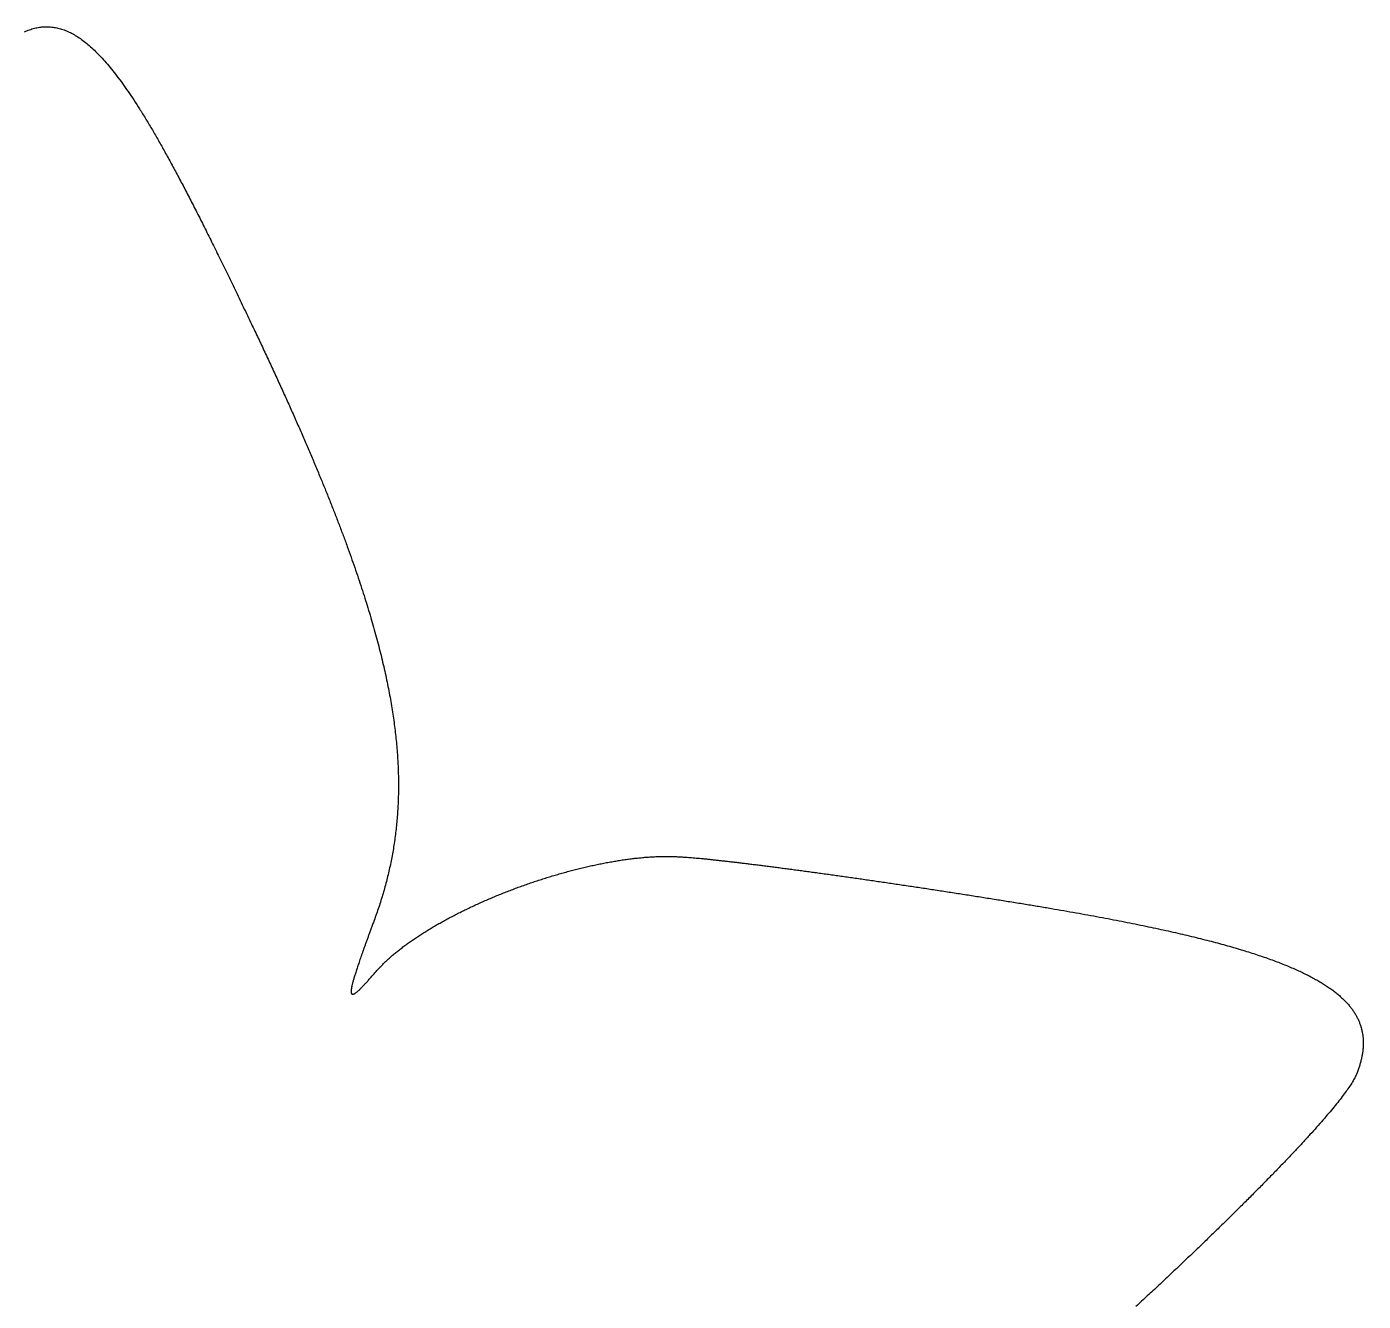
# Model space of a CAD drawing. Extents: x 0.2 to 49.2, y 0.2 to 47.2.
# Drawn here: x 24.72 to 49.25, y 23.78 to 47.17 of the extents above; entities that cross this region are included whole.
import ezdxf

# ---------------------------------------------------------------- set-up
doc = ezdxf.new("R2010")
doc.units = 0
doc.layers.add('Layer_1', color=7, linetype='CONTINUOUS')

msp = doc.modelspace()

# ---------------------------------------------------------------- linework, layer by layer
at = {"layer": 'Layer_1', "color": 7}
for points in [[(24.677466, 47.080614), (24.708296, 47.094514), (24.739006, 47.106914), (24.769626, 47.117614)], [(24.769626, 47.117614), (24.800236, 47.128414), (24.830756, 47.137614), (24.861196, 47.145314)], [(24.861196, 47.145314), (24.891636, 47.153314), (24.922006, 47.159114), (24.952316, 47.163614)], [(24.952316, 47.163614), (24.982626, 47.168614), (25.012876, 47.171614), (25.043096, 47.172614)], [(25.043096, 47.172614), (25.073316, 47.173614), (25.103496, 47.173614), (25.133676, 47.172174)], [(25.133676, 47.172174), (25.163846, 47.170174), (25.194006, 47.167174), (25.224166, 47.162174)], [(25.224166, 47.162174), (25.254336, 47.157174), (25.284506, 47.150874), (25.314706, 47.142874)], [(25.314706, 47.142874), (25.344906, 47.134874), (25.375136, 47.125274), (25.405416, 47.114074)], [(25.405416, 47.114074), (25.435696, 47.102874), (25.466016, 47.090174), (25.496416, 47.075774)], [(25.496416, 47.075774), (25.526816, 47.061474), (25.557276, 47.045574), (25.587836, 47.027974)], [(25.587836, 47.027974), (25.618396, 47.010474), (25.649046, 46.991374), (25.679806, 46.970674)], [(25.679806, 46.970674), (25.710566, 46.949974), (25.741436, 46.927774), (25.772446, 46.903874)], [(25.772446, 46.903874), (25.803456, 46.879974), (25.834586, 46.854574), (25.865886, 46.827474)], [(25.865886, 46.827474), (25.897176, 46.800374), (25.928626, 46.771774), (25.960246, 46.741474)], [(25.960246, 46.741474), (25.991866, 46.711174), (26.023666, 46.679374), (26.055656, 46.645874)], [(26.055656, 46.645874), (26.087646, 46.612374), (26.119836, 46.577374), (26.152236, 46.540664)], [(26.152236, 46.540664), (26.184636, 46.503964), (26.217256, 46.465664), (26.250116, 46.425824)], [(26.250116, 46.425824), (26.282976, 46.385924), (26.316066, 46.344424), (26.349426, 46.301304)], [(26.349426, 46.301304), (26.382786, 46.258204), (26.416396, 46.213504), (26.450285, 46.167104)], [(26.450285, 46.167104), (26.484175, 46.120804), (26.518345, 46.072804), (26.55282, 46.023194)], [(26.55282, 46.023194), (26.58729, 45.973594), (26.62206, 45.922404), (26.657157, 45.869564)], [(26.657157, 45.869564), (26.692247, 45.816764), (26.727667, 45.762274), (26.763421, 45.706184)], [(26.763421, 45.706184), (26.799181, 45.650084), (26.835281, 45.592384), (26.871739, 45.533044)], [(26.871739, 45.533044), (26.908199, 45.473744), (26.945029, 45.412714), (26.982235, 45.350104)], [(26.982235, 45.350104), (27.019445, 45.287504), (27.057035, 45.223254), (27.095035, 45.157364)], [(27.095035, 45.157364), (27.133035, 45.091464), (27.171435, 45.023964), (27.210265, 44.954804)], [(27.210265, 44.954804), (27.249095, 44.885604), (27.288345, 44.814834), (27.32805, 44.742384)], [(27.32805, 44.742384), (27.36775, 44.669984), (27.4079, 44.595844), (27.448516, 44.520104)], [(27.448516, 44.520104), (27.489136, 44.444404), (27.530216, 44.366974), (27.571788, 44.287934)], [(27.571788, 44.287934), (27.613358, 44.208934), (27.655418, 44.128194), (27.697993, 44.045854)], [(27.697993, 44.045854), (27.740563, 43.963554), (27.783643, 43.879504), (27.827255, 43.793844)], [(27.827255, 43.793844), (27.870865, 43.708144), (27.915005, 43.620864), (27.9597, 43.531884)], [(27.9597, 43.531884), (28.00439, 43.442884), (28.04964, 43.352264), (28.095454, 43.259954)], [(28.095454, 43.259954), (28.141274, 43.167654), (28.187664, 43.073684), (28.234642, 42.978044)], [(28.234642, 42.978044), (28.281622, 42.882444), (28.329202, 42.785094), (28.377391, 42.686114)], [(28.377391, 42.686114), (28.425581, 42.587114), (28.474381, 42.486484), (28.523824, 42.384164)], [(28.523824, 42.384164), (28.573264, 42.281834), (28.623334, 42.177834), (28.674069, 42.072154)], [(28.674069, 42.072154), (28.724799, 41.966484), (28.776186, 41.859124), (28.82825, 41.750084)], [(28.82825, 41.750084), (28.87014, 41.662384), (28.91152, 41.575314), (28.952377, 41.488984)], [(28.952377, 41.488984), (28.993237, 41.402684), (29.033587, 41.317004), (29.073413, 41.232054)], [(29.073413, 41.232054), (29.113243, 41.147054), (29.152563, 41.062824), (29.19137, 40.979234)], [(29.19137, 40.979234), (29.23018, 40.895634), (29.26847, 40.812714), (29.306263, 40.730454)], [(29.306263, 40.730454), (29.344053, 40.648154), (29.381333, 40.566594), (29.418103, 40.485654)], [(29.418103, 40.485654), (29.454873, 40.404754), (29.491143, 40.324424), (29.526905, 40.244774)], [(29.526905, 40.244774), (29.562665, 40.165074), (29.597925, 40.086114), (29.632682, 40.007734)], [(29.632682, 40.007734), (29.667442, 39.929334), (29.701692, 39.851614), (29.735447, 39.774494)], [(29.735447, 39.774494), (29.769197, 39.697394), (29.802457, 39.620864), (29.835217, 39.544964)], [(29.835217, 39.544964), (29.867977, 39.469064), (29.900237, 39.393784), (29.931997, 39.319094)], [(29.931997, 39.319094), (29.963757, 39.244394), (29.995027, 39.170324), (30.025807, 39.096824)], [(30.025807, 39.096824), (30.056587, 39.023324), (30.086867, 38.950404), (30.116657, 38.878074)], [(30.116657, 38.878074), (30.146447, 38.805774), (30.175747, 38.733984), (30.204557, 38.662784)], [(30.204557, 38.662784), (30.233367, 38.591584), (30.261697, 38.520974), (30.289527, 38.450904)], [(30.289527, 38.450904), (30.317367, 38.380804), (30.344717, 38.311324), (30.371577, 38.242354)], [(30.371577, 38.242354), (30.398447, 38.173354), (30.424827, 38.104964), (30.450727, 38.037074)], [(30.450727, 38.037074), (30.476627, 37.969174), (30.502047, 37.901834), (30.526987, 37.835004)], [(30.526987, 37.835004), (30.551927, 37.768204), (30.576387, 37.701864), (30.600367, 37.636064)], [(30.600367, 37.636064), (30.624347, 37.570264), (30.647847, 37.504994), (30.670877, 37.440214)], [(30.670877, 37.440214), (30.693907, 37.375414), (30.716457, 37.311154), (30.738537, 37.247374)], [(30.738537, 37.247374), (30.760617, 37.183574), (30.782217, 37.120284), (30.803357, 37.057474)], [(30.803357, 37.057474), (30.824497, 36.994674), (30.845157, 36.932324), (30.865347, 36.870464)], [(30.865347, 36.870464), (30.885547, 36.808564), (30.905267, 36.747204), (30.924527, 36.686274)], [(30.924527, 36.686274), (30.943787, 36.625374), (30.962577, 36.564854), (30.980907, 36.504834)], [(30.980907, 36.504834), (30.999237, 36.444834), (31.017097, 36.385224), (31.034507, 36.326084)], [(31.034507, 36.326084), (31.051907, 36.266984), (31.068847, 36.208234), (31.085327, 36.149964)], [(31.085327, 36.149964), (31.101807, 36.091664), (31.117827, 36.033834), (31.133397, 35.976404)], [(31.133397, 35.976404), (31.148957, 35.919004), (31.164067, 35.861944), (31.178717, 35.805334)], [(31.178717, 35.805334), (31.193367, 35.748734), (31.207567, 35.692514), (31.221307, 35.636704)], [(31.221307, 35.636704), (31.235047, 35.580904), (31.248337, 35.525474), (31.261177, 35.470434)], [(31.261177, 35.470434), (31.274017, 35.415434), (31.286397, 35.360754), (31.298337, 35.306474)], [(31.298337, 35.306474), (31.310277, 35.252174), (31.321767, 35.198294), (31.332807, 35.144754)], [(31.332807, 35.144754), (31.343847, 35.091254), (31.354447, 35.038034), (31.364597, 34.985204)], [(31.364597, 34.985204), (31.374747, 34.932404), (31.384457, 34.879904), (31.393717, 34.827764)], [(31.393717, 34.827764), (31.403017, 34.775664), (31.411807, 34.723834), (31.420187, 34.672374)], [(31.420187, 34.672374), (31.428587, 34.620874), (31.436517, 34.569774), (31.444017, 34.518964)], [(31.444017, 34.518964), (31.451517, 34.468164), (31.458587, 34.417654), (31.465217, 34.367464)], [(31.465217, 34.367464), (31.471817, 34.317264), (31.478047, 34.267404), (31.483807, 34.217824)], [(31.483807, 34.217824), (31.489607, 34.168224), (31.494897, 34.118924), (31.499797, 34.069964)], [(31.499797, 34.069964), (31.504697, 34.020964), (31.509197, 33.972264), (31.513197, 33.923834)], [(31.513197, 33.923834), (31.517197, 33.875434), (31.520797, 33.827234), (31.524027, 33.779364)], [(31.524027, 33.779364), (31.527227, 33.731464), (31.529927, 33.683864), (31.532327, 33.636484)], [(31.532327, 33.636484), (31.534627, 33.589084), (31.536527, 33.541984), (31.538027, 33.495134)], [(31.538027, 33.495134), (31.539527, 33.448234), (31.540527, 33.401634), (31.541227, 33.355244)], [(31.541899, 33.216764), (31.541705, 33.170864), (31.541093, 33.125064), (31.540099, 33.079614)], [(31.541227, 33.355244), (31.54187, 33.308844), (31.542094, 33.262644), (31.541899, 33.216764)], [(31.535799, 32.943734), (31.533899, 32.898634), (31.531699, 32.853734), (31.528999, 32.809064)], [(31.540099, 33.079614), (31.539099, 33.034114), (31.537599, 32.988814), (31.535799, 32.943734)], [(31.519699, 32.675544), (31.516199, 32.631244), (31.512299, 32.587044), (31.507969, 32.543094)], [(31.528999, 32.809064), (31.526299, 32.764364), (31.523199, 32.719864), (31.519699, 32.675544)], [(31.493799, 32.411664), (31.488699, 32.368064), (31.483139, 32.324564), (31.477209, 32.281174)], [(31.507969, 32.543094), (31.503669, 32.499094), (31.498969, 32.455294), (31.493799, 32.411664)], [(31.458199, 32.151574), (31.451499, 32.108474), (31.444329, 32.065574), (31.436789, 32.022804)], [(31.477209, 32.281174), (31.471309, 32.237874), (31.464939, 32.194674), (31.458199, 32.151574)], [(31.412989, 31.894774), (31.404689, 31.852174), (31.395939, 31.809774), (31.386819, 31.767444)], [(31.436789, 32.022804), (31.429289, 31.980004), (31.421319, 31.937304), (31.412989, 31.894774)], [(35.671774, 31.882754), (35.703314, 31.887754), (35.734694, 31.891754), (35.765914, 31.895754)], [(35.765914, 31.895754), (35.797134, 31.899754), (35.828194, 31.903754), (35.859074, 31.907254)], [(35.859074, 31.907254), (35.889964, 31.911254), (35.920664, 31.914254), (35.951194, 31.917354)], [(35.951194, 31.917354), (35.981714, 31.920354), (36.012054, 31.923354), (36.042194, 31.926354)], [(36.042194, 31.926354), (36.072334, 31.929354), (36.102274, 31.931354), (36.132004, 31.933354)], [(36.132004, 31.933354), (36.161734, 31.935354), (36.191254, 31.937354), (36.220554, 31.938354)], [(36.220554, 31.938354), (36.249854, 31.940354), (36.278924, 31.941354), (36.307774, 31.942354)], [(36.307774, 31.942354), (36.336614, 31.943354), (36.365224, 31.944354), (36.393594, 31.944354)], [(36.393594, 31.944354), (36.421954, 31.944844), (36.450074, 31.945054), (36.477944, 31.944984)], [(36.477944, 31.944984), (36.505804, 31.944924), (36.533414, 31.944574), (36.560754, 31.943984)], [(36.560754, 31.943984), (36.588094, 31.943354), (36.615164, 31.941984), (36.641954, 31.940984)], [(36.641954, 31.940984), (36.654584, 31.940424), (36.667724, 31.939984), (36.681354, 31.938984)], [(36.681354, 31.938984), (36.694994, 31.938244), (36.709124, 31.936984), (36.723744, 31.936984)], [(36.723744, 31.936984), (36.738364, 31.936074), (36.753484, 31.934984), (36.769074, 31.933984)], [(36.769074, 31.933984), (36.784674, 31.932984), (36.800744, 31.931984), (36.817294, 31.930984)], [(36.817294, 31.930984), (36.833844, 31.929984), (36.850864, 31.927984), (36.868354, 31.926984)], [(36.868354, 31.926984), (36.885844, 31.925984), (36.903794, 31.923984), (36.922194, 31.922984)], [(36.922194, 31.922984), (36.940604, 31.920984), (36.959464, 31.919984), (36.978774, 31.917984)], [(36.978774, 31.917984), (36.998084, 31.915984), (37.017844, 31.913984), (37.038034, 31.912984)], [(37.038034, 31.912984), (37.058224, 31.910984), (37.078864, 31.908984), (37.099924, 31.906984)], [(37.099924, 31.906984), (37.120984, 31.904984), (37.142484, 31.902984), (37.164394, 31.900984)], [(37.164394, 31.900984), (37.186304, 31.898984), (37.208644, 31.896984), (37.231394, 31.893984)], [(37.231394, 31.893984), (37.254144, 31.891984), (37.277304, 31.888984), (37.300864, 31.886984)], [(31.386819, 31.767444), (31.377719, 31.725144), (31.368189, 31.682844), (31.358289, 31.640744)], [(34.491182, 31.623454), (34.524672, 31.633454), (34.558152, 31.642554), (34.591607, 31.651754)], [(34.591607, 31.651754), (34.625067, 31.660754), (34.658497, 31.670054), (34.691894, 31.678954)], [(34.691894, 31.678954), (34.725294, 31.687954), (34.758654, 31.696554), (34.791974, 31.704954)], [(34.791974, 31.704954), (34.825294, 31.712954), (34.858564, 31.721754), (34.891774, 31.729854)], [(34.891774, 31.729854), (34.924984, 31.737854), (34.958144, 31.745854), (34.991224, 31.753454)], [(34.991224, 31.753454), (35.024314, 31.761454), (35.057324, 31.768554), (35.090264, 31.775854)], [(35.090264, 31.775854), (35.123194, 31.782854), (35.156054, 31.790154), (35.188814, 31.796954)], [(35.188814, 31.796954), (35.221574, 31.803954), (35.254244, 31.810354), (35.286804, 31.816854)], [(35.286804, 31.816854), (35.319364, 31.822854), (35.351824, 31.829454), (35.384164, 31.835354)], [(35.384164, 31.835354), (35.416504, 31.841354), (35.448734, 31.847054), (35.480824, 31.852554)], [(35.480824, 31.852554), (35.512924, 31.857554), (35.544884, 31.863354), (35.576714, 31.868354)], [(35.576714, 31.868354), (35.608544, 31.873354), (35.640234, 31.878354), (35.671774, 31.882754)], [(37.300864, 31.886984), (37.324424, 31.884984), (37.348394, 31.881984), (37.372764, 31.878984)], [(37.372764, 31.878984), (37.397124, 31.875984), (37.421894, 31.873984), (37.447034, 31.870984)], [(37.447034, 31.870984), (37.472184, 31.867984), (37.497714, 31.864984), (37.523634, 31.861984)], [(37.523634, 31.861984), (37.549544, 31.858984), (37.575844, 31.855984), (37.602504, 31.852984)], [(37.602504, 31.852984), (37.629164, 31.849984), (37.656194, 31.846984), (37.683594, 31.843984)], [(37.683594, 31.843984), (37.710984, 31.840984), (37.738744, 31.837984), (37.766854, 31.833984)], [(37.766854, 31.833984), (37.794964, 31.830984), (37.823424, 31.826984), (37.852224, 31.823784)], [(37.852224, 31.823784), (37.881034, 31.820784), (37.910174, 31.816784), (37.939664, 31.813184)], [(37.939664, 31.813184), (37.969154, 31.809184), (37.998974, 31.806184), (38.029114, 31.802284)], [(38.029114, 31.802284), (38.059264, 31.798284), (38.089734, 31.795284), (38.120534, 31.790984)], [(38.120534, 31.790984), (38.151324, 31.786984), (38.182444, 31.782984), (38.213864, 31.779284)], [(38.213864, 31.779284), (38.245284, 31.775284), (38.277024, 31.771284), (38.309054, 31.767184)], [(38.309054, 31.767184), (38.341084, 31.763184), (38.373424, 31.759184), (38.406054, 31.754784)], [(38.406054, 31.754784), (38.438684, 31.750784), (38.471604, 31.746784), (38.504814, 31.742084)], [(38.504814, 31.742084), (38.538024, 31.738084), (38.571514, 31.733084), (38.605278, 31.728984)], [(38.605278, 31.728984), (38.639048, 31.724984), (38.673088, 31.719984), (38.707396, 31.715584)], [(38.707396, 31.715584), (38.741706, 31.710584), (38.776286, 31.706584), (38.811119, 31.701784)], [(38.811119, 31.701784), (38.845959, 31.696784), (38.881049, 31.692784), (38.916393, 31.687684)], [(38.916393, 31.687684), (38.951733, 31.682684), (38.987333, 31.677684), (39.023169, 31.673284)], [(39.023169, 31.673284), (39.059009, 31.668284), (39.095089, 31.663284), (39.131395, 31.658584)], [(39.131395, 31.658584), (39.167705, 31.653584), (39.204245, 31.648584), (39.241019, 31.643584)], [(31.327409, 31.514604), (31.316729, 31.472604), (31.305659, 31.430804), (31.294199, 31.388964)], [(31.358289, 31.640744), (31.348389, 31.598644), (31.338089, 31.556544), (31.327409, 31.514604)], [(33.790252, 31.395854), (33.823332, 31.407854), (33.856472, 31.419654), (33.889672, 31.431354)], [(33.889672, 31.431354), (33.922872, 31.443054), (33.956142, 31.454554), (33.989452, 31.465854)], [(33.989452, 31.465854), (34.022762, 31.477154), (34.056122, 31.488354), (34.089512, 31.499454)], [(34.089512, 31.499454), (34.122902, 31.510454), (34.156332, 31.521354), (34.189785, 31.532054)], [(34.189785, 31.532054), (34.223235, 31.542754), (34.256715, 31.553254), (34.290201, 31.563554)], [(34.290201, 31.563554), (34.323691, 31.573854), (34.357191, 31.584054), (34.39069, 31.594054)], [(34.39069, 31.594054), (34.42419, 31.604054), (34.45769, 31.613854), (34.491182, 31.623454)], [(39.241019, 31.643584), (39.277789, 31.638584), (39.314779, 31.633384), (39.35199, 31.628284)], [(39.35199, 31.628284), (39.3892, 31.623284), (39.42662, 31.617984), (39.464256, 31.612684)], [(39.464256, 31.612684), (39.501886, 31.607684), (39.539726, 31.602184), (39.577767, 31.596784)], [(39.577767, 31.596784), (39.615807, 31.591784), (39.654047, 31.586084), (39.692471, 31.580684)], [(39.692471, 31.580684), (39.730901, 31.575684), (39.769521, 31.569784), (39.808316, 31.564284)], [(39.808316, 31.564284), (39.847116, 31.559284), (39.886096, 31.553184), (39.925252, 31.547684)], [(39.925252, 31.547684), (39.964402, 31.541684), (40.003732, 31.536484), (40.043226, 31.530784)], [(40.043226, 31.530784), (40.082716, 31.524784), (40.122376, 31.519384), (40.162188, 31.513684)], [(40.162188, 31.513684), (40.201998, 31.507684), (40.241968, 31.502184), (40.282086, 31.496284)], [(40.282086, 31.496284), (40.322206, 31.490284), (40.362466, 31.484584), (40.402868, 31.478684)], [(40.402868, 31.478684), (40.443268, 31.472684), (40.483808, 31.466884), (40.524484, 31.460884)], [(40.524484, 31.460884), (40.565154, 31.454884), (40.605954, 31.448884), (40.646883, 31.442884)], [(40.646883, 31.442884), (40.687803, 31.436884), (40.728853, 31.430784), (40.770011, 31.424584)], [(40.770011, 31.424584), (40.811171, 31.418584), (40.852441, 31.412284), (40.89382, 31.406184)], [(40.89382, 31.406184), (40.9352, 31.400184), (40.97668, 31.393784), (41.018256, 31.387584)], [(31.258669, 31.263754), (31.246439, 31.222054), (31.233829, 31.180454), (31.220829, 31.138914)], [(31.294199, 31.388964), (31.282739, 31.347164), (31.270899, 31.305464), (31.258669, 31.263754)], [(33.110082, 31.123454), (33.141592, 31.137354), (33.173262, 31.151054), (33.205062, 31.164754)], [(33.205062, 31.164754), (33.236872, 31.178354), (33.268812, 31.191954), (33.300892, 31.205254)], [(33.300892, 31.205254), (33.332962, 31.218654), (33.365172, 31.231854), (33.397492, 31.245054)], [(33.397492, 31.245054), (33.429812, 31.258154), (33.462252, 31.271154), (33.494802, 31.284054)], [(33.494802, 31.284054), (33.527342, 31.296954), (33.560002, 31.309654), (33.592742, 31.322154)], [(33.592742, 31.322154), (33.625492, 31.334754), (33.658322, 31.347154), (33.691252, 31.359454)], [(33.691252, 31.359454), (33.724172, 31.371754), (33.757182, 31.383854), (33.790252, 31.395854)], [(41.018256, 31.387584), (41.059836, 31.381584), (41.101506, 31.375084), (41.143269, 31.368784)], [(41.143269, 31.368784), (41.185029, 31.362784), (41.226879, 31.356084), (41.268807, 31.349784)], [(41.268807, 31.349784), (41.310737, 31.343784), (41.352747, 31.336984), (41.394819, 31.330584)], [(41.394819, 31.330584), (41.436899, 31.324584), (41.479039, 31.317684), (41.521253, 31.311184)], [(41.521253, 31.311184), (41.563463, 31.305184), (41.605733, 31.298184), (41.648059, 31.291684)], [(41.648059, 31.291684), (41.690379, 31.284684), (41.732759, 31.278584), (41.775185, 31.271984)], [(41.775185, 31.271984), (41.817605, 31.264984), (41.860075, 31.258784), (41.902579, 31.252184)], [(41.902579, 31.252184), (41.945079, 31.245184), (41.987619, 31.238884), (42.03019, 31.232184)], [(42.03019, 31.232184), (42.07276, 31.225184), (42.11535, 31.218784), (42.157967, 31.212084)], [(42.157967, 31.212084), (42.200577, 31.205084), (42.243217, 31.198684), (42.285859, 31.191884)], [(42.285859, 31.191884), (42.328499, 31.184884), (42.371159, 31.178384), (42.413813, 31.171584)], [(42.413813, 31.171584), (42.456473, 31.164584), (42.499133, 31.157984), (42.541779, 31.151184)], [(31.180699, 31.014374), (31.166939, 30.972874), (31.152799, 30.931474), (31.138289, 30.890084)], [(31.220829, 31.138914), (31.207829, 31.097314), (31.194449, 31.055814), (31.180699, 31.014374)], [(32.650292, 30.906754), (32.679992, 30.921754), (32.709892, 30.936654), (32.740002, 30.951354)], [(32.740002, 30.951354), (32.770112, 30.966154), (32.800412, 30.980854), (32.830902, 30.995354)], [(32.830902, 30.995354), (32.861392, 31.009954), (32.892072, 31.024354), (32.922932, 31.038754)], [(32.922932, 31.038754), (32.953792, 31.053054), (32.984822, 31.067354), (33.016012, 31.081454)], [(33.016012, 31.081454), (33.047212, 31.095554), (33.078572, 31.109554), (33.110082, 31.123454)], [(42.541779, 31.151184), (42.584429, 31.144184), (42.627079, 31.137484), (42.669706, 31.130684)], [(42.669706, 31.130684), (42.712336, 31.123684), (42.754946, 31.116984), (42.797541, 31.110084)], [(42.797541, 31.110084), (42.840131, 31.103084), (42.882701, 31.096284), (42.925235, 31.089384)], [(42.925235, 31.089384), (42.967765, 31.082384), (43.010275, 31.075584), (43.052734, 31.068584)], [(43.052734, 31.068584), (43.133324, 31.055384), (43.21302, 31.042184), (43.291832, 31.029084)], [(43.291832, 31.029084), (43.370642, 31.015984), (43.448571, 31.002784), (43.525618, 30.989684)], [(43.525618, 30.989684), (43.602668, 30.976584), (43.678833, 30.963484), (43.754128, 30.950384)], [(43.754128, 30.950384), (43.829418, 30.937284), (43.903843, 30.924184), (43.977397, 30.911084)], [(43.977397, 30.911084), (44.050947, 30.897984), (44.123636, 30.884884), (44.19546, 30.871784)], [(31.067479, 30.695164), (31.058879, 30.671864), (31.050479, 30.648964), (31.042179, 30.626364)], [(31.093609, 30.765964), (31.084809, 30.741964), (31.076049, 30.718364), (31.067479, 30.695164)], [(31.138289, 30.890084), (31.123769, 30.848684), (31.108879, 30.807284), (31.093609, 30.765964)], [(32.141072, 30.627554), (32.167822, 30.643554), (32.194842, 30.659454), (32.222132, 30.675354)], [(32.222132, 30.675354), (32.249422, 30.691254), (32.276992, 30.706954), (32.304812, 30.722654)], [(32.304812, 30.722654), (32.332632, 30.738354), (32.360712, 30.753954), (32.389042, 30.769454)], [(32.389042, 30.769454), (32.417372, 30.784954), (32.445942, 30.800454), (32.474742, 30.815754)], [(32.474742, 30.815754), (32.503552, 30.831154), (32.532592, 30.846354), (32.561852, 30.861554)], [(32.561852, 30.861554), (32.591112, 30.876754), (32.620602, 30.891854), (32.650292, 30.906754)], [(44.19546, 30.871784), (44.26729, 30.858684), (44.338247, 30.845584), (44.408354, 30.832584)], [(44.408354, 30.832584), (44.478464, 30.819484), (44.547713, 30.806384), (44.616115, 30.793284)], [(44.616115, 30.793284), (44.684515, 30.780184), (44.752068, 30.767084), (44.818777, 30.753984)], [(44.818777, 30.753984), (44.885487, 30.740884), (44.951349, 30.727784), (45.016376, 30.714684)], [(45.016376, 30.714684), (45.081406, 30.701584), (45.145591, 30.688484), (45.208948, 30.675284)], [(45.208948, 30.675284), (45.272308, 30.662184), (45.33483, 30.648984), (45.396529, 30.635884)], [(30.971299, 30.432464), (30.963799, 30.411964), (30.956519, 30.391764), (30.949339, 30.371964)], [(30.994089, 30.495064), (30.986389, 30.473864), (30.978749, 30.453064), (30.971299, 30.432464)], [(31.017719, 30.559664), (31.009719, 30.537764), (31.001829, 30.516264), (30.994089, 30.495064)], [(31.042179, 30.626364), (31.033879, 30.603764), (31.025729, 30.581564), (31.017719, 30.559664)], [(31.762452, 30.382854), (31.786092, 30.399454), (31.810072, 30.415954), (31.834382, 30.432454)], [(31.834382, 30.432454), (31.858692, 30.448954), (31.883332, 30.465454), (31.908282, 30.481754)], [(31.908282, 30.481754), (31.933232, 30.498154), (31.958502, 30.514454), (31.984072, 30.530754)], [(31.984072, 30.530754), (32.009642, 30.547054), (32.035522, 30.563254), (32.061692, 30.579354)], [(32.061692, 30.579354), (32.087862, 30.595454), (32.114322, 30.611554), (32.141072, 30.627554)], [(45.396529, 30.635884), (45.458229, 30.622684), (45.5191, 30.609584), (45.579153, 30.596384)], [(45.579153, 30.596384), (45.639203, 30.583184), (45.698439, 30.569984), (45.756858, 30.556784)], [(45.756858, 30.556784), (45.815278, 30.543584), (45.872882, 30.530284), (45.929678, 30.516984)], [(45.929678, 30.516984), (45.986478, 30.503684), (46.042463, 30.490384), (46.097649, 30.477084)], [(46.097649, 30.477084), (46.152839, 30.463784), (46.207219, 30.450384), (46.260807, 30.436984)], [(46.260807, 30.436984), (46.314397, 30.423584), (46.367186, 30.410184), (46.419187, 30.396684)], [(30.888489, 30.202464), (30.882189, 30.184564), (30.875939, 30.167064), (30.869879, 30.149864)], [(30.907939, 30.256964), (30.901339, 30.238464), (30.894839, 30.220264), (30.888489, 30.202464)], [(30.928219, 30.313464), (30.921319, 30.294264), (30.914559, 30.275464), (30.907939, 30.256964)], [(30.949339, 30.371964), (30.942139, 30.352164), (30.935119, 30.332564), (30.928219, 30.313464)], [(31.434752, 30.130554), (31.454702, 30.147554), (31.475062, 30.164454), (31.495802, 30.181454)], [(31.495802, 30.181454), (31.516542, 30.198354), (31.537662, 30.215254), (31.559162, 30.232154)], [(31.559162, 30.232154), (31.580662, 30.249054), (31.602532, 30.265854), (31.624772, 30.282654)], [(31.624772, 30.282654), (31.647012, 30.299454), (31.669612, 30.316154), (31.692562, 30.332854)], [(31.692562, 30.332854), (31.715512, 30.349554), (31.738812, 30.366154), (31.762452, 30.382854)], [(46.419187, 30.396684), (46.471187, 30.383184), (46.522399, 30.369684), (46.572825, 30.356184)], [(46.572825, 30.356184), (46.623255, 30.342684), (46.672894, 30.329084), (46.721757, 30.315484)], [(46.721757, 30.315484), (46.770617, 30.301884), (46.818707, 30.288184), (46.866018, 30.274484)], [(46.866018, 30.274484), (46.913328, 30.260784), (46.959868, 30.247084), (47.005643, 30.233284)], [(47.005643, 30.233284), (47.051413, 30.219484), (47.096423, 30.205684), (47.140669, 30.191784)], [(47.140669, 30.191784), (47.184919, 30.177884), (47.228399, 30.163984), (47.271131, 30.149984)], [(30.803839, 29.959064), (30.798939, 29.944464), (30.794039, 29.930164), (30.789429, 29.916164)], [(30.819089, 30.003864), (30.813889, 29.988564), (30.808779, 29.973664), (30.803839, 29.959064)], [(30.835179, 30.050564), (30.829679, 30.034664), (30.824309, 30.019064), (30.819089, 30.003864)], [(30.852109, 30.099264), (30.846309, 30.082764), (30.840679, 30.066464), (30.835179, 30.050564)], [(30.869879, 30.149864), (30.863779, 30.132664), (30.857889, 30.115764), (30.852109, 30.099264)], [(31.215152, 29.925754), (31.231732, 29.942854), (31.248762, 29.959954), (31.266222, 29.977054)], [(31.266222, 29.977054), (31.283682, 29.994154), (31.301572, 30.011254), (31.319892, 30.028354)], [(31.319892, 30.028354), (31.338212, 30.045454), (31.356942, 30.062454), (31.376092, 30.079554)], [(31.376092, 30.079554), (31.395242, 30.096554), (31.414792, 30.113554), (31.434752, 30.130554)], [(47.271131, 30.149984), (47.313861, 30.135984), (47.355841, 30.121984), (47.397065, 30.107884)], [(47.397065, 30.107884), (47.438295, 30.093784), (47.478765, 30.079684), (47.518506, 30.065484)], [(47.518506, 30.065484), (47.558246, 30.051284), (47.597236, 30.036984), (47.63549, 30.022684)], [(47.63549, 30.022684), (47.67374, 30.008384), (47.71126, 29.993984), (47.748052, 29.979484)], [(47.748052, 29.979484), (47.784842, 29.965084), (47.820892, 29.950584), (47.856229, 29.935984)], [(47.856229, 29.935984), (47.891559, 29.921384), (47.926169, 29.906784), (47.960055, 29.892084)], [(30.720579, 29.697464), (30.717579, 29.687164), (30.714779, 29.677064), (30.712079, 29.667364)], [(30.729979, 29.729364), (30.726679, 29.718464), (30.723579, 29.707864), (30.720579, 29.697464)], [(30.740189, 29.763064), (30.736689, 29.751564), (30.733289, 29.740264), (30.729979, 29.729364)], [(30.751239, 29.798564), (30.747439, 29.786464), (30.743739, 29.774564), (30.740189, 29.763064)], [(30.763129, 29.835864), (30.759029, 29.823064), (30.755029, 29.810664), (30.751239, 29.798564)], [(30.775859, 29.875064), (30.771459, 29.861664), (30.767259, 29.848664), (30.763129, 29.835864)], [(30.789429, 29.916164), (30.784729, 29.902164), (30.780229, 29.888464), (30.775859, 29.875064)], [(30.993312, 29.676654), (31.001112, 29.685654), (31.009062, 29.694354), (31.017142, 29.703554)], [(31.017142, 29.703554), (31.025242, 29.712554), (31.033462, 29.722054), (31.041842, 29.731654)], [(31.041842, 29.731654), (31.050242, 29.741654), (31.058732, 29.750954), (31.067392, 29.760954)], [(31.067392, 29.760954), (31.076092, 29.770954), (31.084862, 29.781054), (31.093812, 29.791354)], [(31.093812, 29.791354), (31.102712, 29.801654), (31.111852, 29.812254), (31.121092, 29.822954)], [(31.121092, 29.822954), (31.135852, 29.840054), (31.151072, 29.857254), (31.166752, 29.874354)], [(31.166752, 29.874354), (31.182432, 29.891454), (31.198572, 29.908654), (31.215152, 29.925754)], [(47.960055, 29.892084), (47.993945, 29.877384), (48.027115, 29.862584), (48.059565, 29.847684)], [(48.059565, 29.847684), (48.092015, 29.832784), (48.123765, 29.817884), (48.154795, 29.802884)], [(48.154795, 29.802884), (48.185835, 29.787884), (48.216155, 29.772784), (48.245785, 29.757584)], [(48.245785, 29.757584), (48.275415, 29.742384), (48.304335, 29.727184), (48.332565, 29.711884)], [(48.332565, 29.711884), (48.360795, 29.696584), (48.388335, 29.681184), (48.415175, 29.665684)], [(30.673362, 29.474664), (30.673198, 29.469664), (30.673175, 29.465664), (30.673293, 29.461664)], [(30.673293, 29.461664), (30.673412, 29.457664), (30.673671, 29.453664), (30.674072, 29.450264)], [(30.674279, 29.489264), (30.673832, 29.484264), (30.673527, 29.479264), (30.673362, 29.474664)], [(30.674072, 29.450264), (30.674473, 29.446264), (30.675016, 29.443264), (30.675672, 29.440264)], [(30.676079, 29.505564), (30.67535, 29.499564), (30.674779, 29.494464), (30.674279, 29.489264)], [(30.675672, 29.440264), (30.676356, 29.437264), (30.677172, 29.434264), (30.678172, 29.432264)], [(30.678679, 29.523564), (30.677679, 29.517564), (30.676779, 29.511364), (30.676079, 29.505564)], [(30.682179, 29.543264), (30.680879, 29.536264), (30.679779, 29.529864), (30.678679, 29.523564)], [(30.686479, 29.564664), (30.684879, 29.557664), (30.683479, 29.550164), (30.682179, 29.543264)], [(30.691579, 29.587764), (30.689679, 29.579764), (30.687979, 29.572064), (30.686479, 29.564664)], [(30.697579, 29.612564), (30.695479, 29.603564), (30.693479, 29.595764), (30.691579, 29.587764)], [(30.704379, 29.639064), (30.701979, 29.630064), (30.699679, 29.621064), (30.697579, 29.612564)], [(30.712079, 29.667364), (30.709379, 29.657364), (30.706779, 29.648164), (30.704379, 29.639064)], [(30.749692, 29.435854), (30.753492, 29.438854), (30.757492, 29.440854), (30.761532, 29.443854)], [(30.761532, 29.443854), (30.765632, 29.446854), (30.769832, 29.449854), (30.774222, 29.453854)], [(30.774222, 29.453854), (30.778622, 29.456854), (30.783122, 29.460854), (30.787772, 29.465054)], [(30.787772, 29.465054), (30.792472, 29.469054), (30.797272, 29.473054), (30.802172, 29.477654)], [(30.802172, 29.477654), (30.807072, 29.481654), (30.812202, 29.486654), (30.817432, 29.491654)], [(30.817432, 29.491654), (30.822632, 29.496654), (30.828032, 29.501654), (30.833542, 29.506954)], [(30.833542, 29.506954), (30.839042, 29.511954), (30.844712, 29.517854), (30.850512, 29.523654)], [(30.850512, 29.523654), (30.856312, 29.529654), (30.862252, 29.535454), (30.868342, 29.541654)], [(30.868342, 29.541654), (30.874442, 29.547654), (30.880652, 29.554354), (30.887022, 29.560954)], [(30.887022, 29.560954), (30.893422, 29.567954), (30.899902, 29.574454), (30.906562, 29.581554)], [(30.906562, 29.581554), (30.913262, 29.588554), (30.920022, 29.595954), (30.926962, 29.603454)], [(30.926962, 29.603454), (30.933862, 29.611454), (30.940992, 29.618654), (30.948222, 29.626654)], [(30.948222, 29.626654), (30.955422, 29.634654), (30.962822, 29.642754), (30.970342, 29.651054)], [(30.970342, 29.651054), (30.977842, 29.659054), (30.985512, 29.667954), (30.993312, 29.676654)], [(48.415175, 29.665684), (48.442025, 29.650184), (48.468175, 29.634584), (48.493645, 29.618984)], [(48.493645, 29.618984), (48.519115, 29.603284), (48.543905, 29.587584), (48.568015, 29.571684)], [(48.568015, 29.571684), (48.592125, 29.555784), (48.615555, 29.539884), (48.638325, 29.523884)], [(48.638325, 29.523884), (48.661085, 29.507884), (48.683175, 29.491684), (48.704605, 29.475484)], [(48.704605, 29.475484), (48.726035, 29.459284), (48.746785, 29.442984), (48.766885, 29.426484)], [(30.678172, 29.432264), (30.679139, 29.430264), (30.680272, 29.427264), (30.681472, 29.425264)], [(30.681472, 29.425264), (30.682672, 29.423264), (30.684072, 29.421264), (30.685672, 29.420264)], [(30.685672, 29.420264), (30.687172, 29.419264), (30.688872, 29.417264), (30.690672, 29.417264)], [(30.690672, 29.417264), (30.692472, 29.416364), (30.694472, 29.415264), (30.696572, 29.415264)], [(30.696572, 29.415264), (30.698672, 29.414874), (30.700872, 29.414734), (30.703272, 29.414854)], [(30.703272, 29.414854), (30.705672, 29.414974), (30.708172, 29.415334), (30.710872, 29.415854)], [(30.710872, 29.415854), (30.713572, 29.416464), (30.716372, 29.416854), (30.719272, 29.418854)], [(30.719272, 29.418854), (30.722272, 29.419854), (30.725272, 29.420854), (30.728572, 29.422854)], [(30.728572, 29.422854), (30.731772, 29.424854), (30.735172, 29.425854), (30.738702, 29.428854)], [(30.738702, 29.428854), (30.742202, 29.430854), (30.745902, 29.432854), (30.749692, 29.435854)], [(48.766885, 29.426484), (48.786985, 29.410084), (48.806425, 29.393484), (48.825215, 29.376884)], [(48.825215, 29.376884), (48.844005, 29.360284), (48.862135, 29.343484), (48.879615, 29.326684)], [(48.879615, 29.326684), (48.897095, 29.309884), (48.913935, 29.292884), (48.930135, 29.275784)], [(48.930135, 29.275784), (48.946325, 29.258684), (48.961885, 29.241584), (48.976795, 29.224284)], [(48.976795, 29.224284), (48.991715, 29.206984), (49.005995, 29.189584), (49.019645, 29.172084)], [(49.019645, 29.172084), (49.033295, 29.154584), (49.046315, 29.136984), (49.058715, 29.119184)], [(49.058715, 29.119184), (49.071115, 29.101484), (49.082885, 29.083584), (49.094035, 29.065584)], [(49.094035, 29.065584), (49.105185, 29.047584), (49.115725, 29.029484), (49.125645, 29.011284)], [(49.125645, 29.011284), (49.135545, 28.993084), (49.144885, 28.974684), (49.153585, 28.956184)], [(49.153585, 28.956184), (49.162285, 28.937684), (49.170385, 28.919084), (49.177885, 28.900384)], [(49.177885, 28.900384), (49.185385, 28.881584), (49.192285, 28.862784), (49.198585, 28.843784)], [(49.198585, 28.843784), (49.204885, 28.824784), (49.210595, 28.805584), (49.215715, 28.786284)], [(49.215715, 28.786284), (49.220815, 28.766984), (49.225415, 28.747584), (49.229315, 28.727984)], [(49.229315, 28.727984), (49.233315, 28.708384), (49.236615, 28.688684), (49.239425, 28.668884)], [(49.239425, 28.668884), (49.242225, 28.649084), (49.244425, 28.629084), (49.246025, 28.608884)], [(49.249061, 28.486184), (49.248445, 28.465484), (49.247261, 28.444584), (49.245561, 28.423484)], [(49.246025, 28.608884), (49.247625, 28.588784), (49.248725, 28.568484), (49.249225, 28.547984)], [(49.249225, 28.547984), (49.249733, 28.527584), (49.249676, 28.506984), (49.249061, 28.486184)], [(49.215281, 28.229884), (49.210281, 28.207884), (49.204761, 28.185684), (49.198711, 28.163384)], [(49.228641, 28.295384), (49.224741, 28.273684), (49.220241, 28.251884), (49.215281, 28.229884)], [(49.238761, 28.359884), (49.235961, 28.338484), (49.232561, 28.316984), (49.228641, 28.295384)], [(49.245561, 28.423484), (49.243861, 28.402484), (49.241561, 28.381284), (49.238761, 28.359884)], [(49.156071, 28.027384), (49.147971, 28.004384), (49.139261, 27.981184), (49.130081, 27.957784)], [(49.178961, 28.095884), (49.171861, 28.073184), (49.164221, 28.050384), (49.156071, 28.027384)], [(49.198711, 28.163384), (49.192611, 28.141084), (49.186071, 28.118584), (49.178961, 28.095884)], [(49.012661, 27.744784), (48.994301, 27.716884), (48.974231, 27.687584), (48.952501, 27.656984)], [(49.062531, 27.824384), (49.047661, 27.799284), (49.031021, 27.772684), (49.012661, 27.744784)], [(49.101781, 27.895484), (49.090501, 27.873184), (49.077401, 27.849484), (49.062531, 27.824384)], [(49.130081, 27.957784), (49.122481, 27.938484), (49.113061, 27.917684), (49.101781, 27.895484)], [(48.882391, 27.561284), (48.857401, 27.528084), (48.830801, 27.493684), (48.802661, 27.457994)], [(48.952501, 27.656984), (48.930771, 27.626384), (48.907381, 27.594484), (48.882391, 27.561284)], [(48.615641, 27.229854), (48.581521, 27.189554), (48.545971, 27.148154), (48.50903, 27.105604)], [(48.713631, 27.347414), (48.682441, 27.309414), (48.649761, 27.270214), (48.615641, 27.229854)], [(48.802661, 27.457994), (48.774511, 27.422294), (48.744821, 27.385494), (48.713631, 27.347414)], [(48.50903, 27.105604), (48.47209, 27.063104), (48.43377, 27.019504), (48.394124, 26.974984)], [(48.271257, 26.838284), (48.229007, 26.791684), (48.185497, 26.744184), (48.140759, 26.695804)], [(48.394124, 26.974984), (48.354474, 26.930384), (48.313504, 26.884784), (48.271257, 26.838284)], [(48.002963, 26.547854), (47.955853, 26.497654), (47.907583, 26.446604), (47.858202, 26.394734)], [(48.140759, 26.695804), (48.096029, 26.647404), (48.050079, 26.598104), (48.002963, 26.547854)], [(47.858202, 26.394734), (47.808822, 26.342834), (47.758342, 26.290184), (47.706808, 26.236744)], [(47.549112, 26.074194), (47.495532, 26.019294), (47.440961, 25.963654), (47.385448, 25.907374)], [(47.706808, 26.236744), (47.655278, 26.183344), (47.602691, 26.129104), (47.549112, 26.074194)], [(47.385448, 25.907374), (47.329938, 25.851074), (47.273483, 25.794144), (47.216147, 25.736584)], [(47.041541, 25.562144), (46.982491, 25.503444), (46.922614, 25.444134), (46.861963, 25.384334)], [(47.216147, 25.736584), (47.158807, 25.678984), (47.10059, 25.620864), (47.041541, 25.562144)], [(46.861963, 25.384334), (46.801313, 25.324534), (46.739887, 25.264244), (46.677745, 25.203474)], [(46.677745, 25.203474), (46.615605, 25.142674), (46.552742, 25.081494), (46.489219, 25.019864)], [(46.296717, 24.833794), (46.231927, 24.771394), (46.166524, 24.708644), (46.100572, 24.645574)], [(46.489219, 25.019864), (46.425699, 24.958264), (46.36151, 24.896194), (46.296717, 24.833794)], [(46.100572, 24.645574), (46.034622, 24.582474), (45.968116, 24.519144), (45.901116, 24.455514)], [(45.901116, 24.455514), (45.834116, 24.391914), (45.766619, 24.327994), (45.69868, 24.263894)], [(45.493598, 24.071034), (45.424838, 24.006534), (45.355682, 23.941964), (45.286201, 23.877234)], [(45.69868, 24.263894), (45.63074, 24.199794), (45.562363, 24.135494), (45.493598, 24.071034)], [(45.286201, 23.877234), (45.216721, 23.812534), (45.146908, 23.747684), (45.076822, 23.682794)]]:
    msp.add_open_spline(points, degree=3, dxfattribs=at)

doc.saveas('drawing.dxf')
